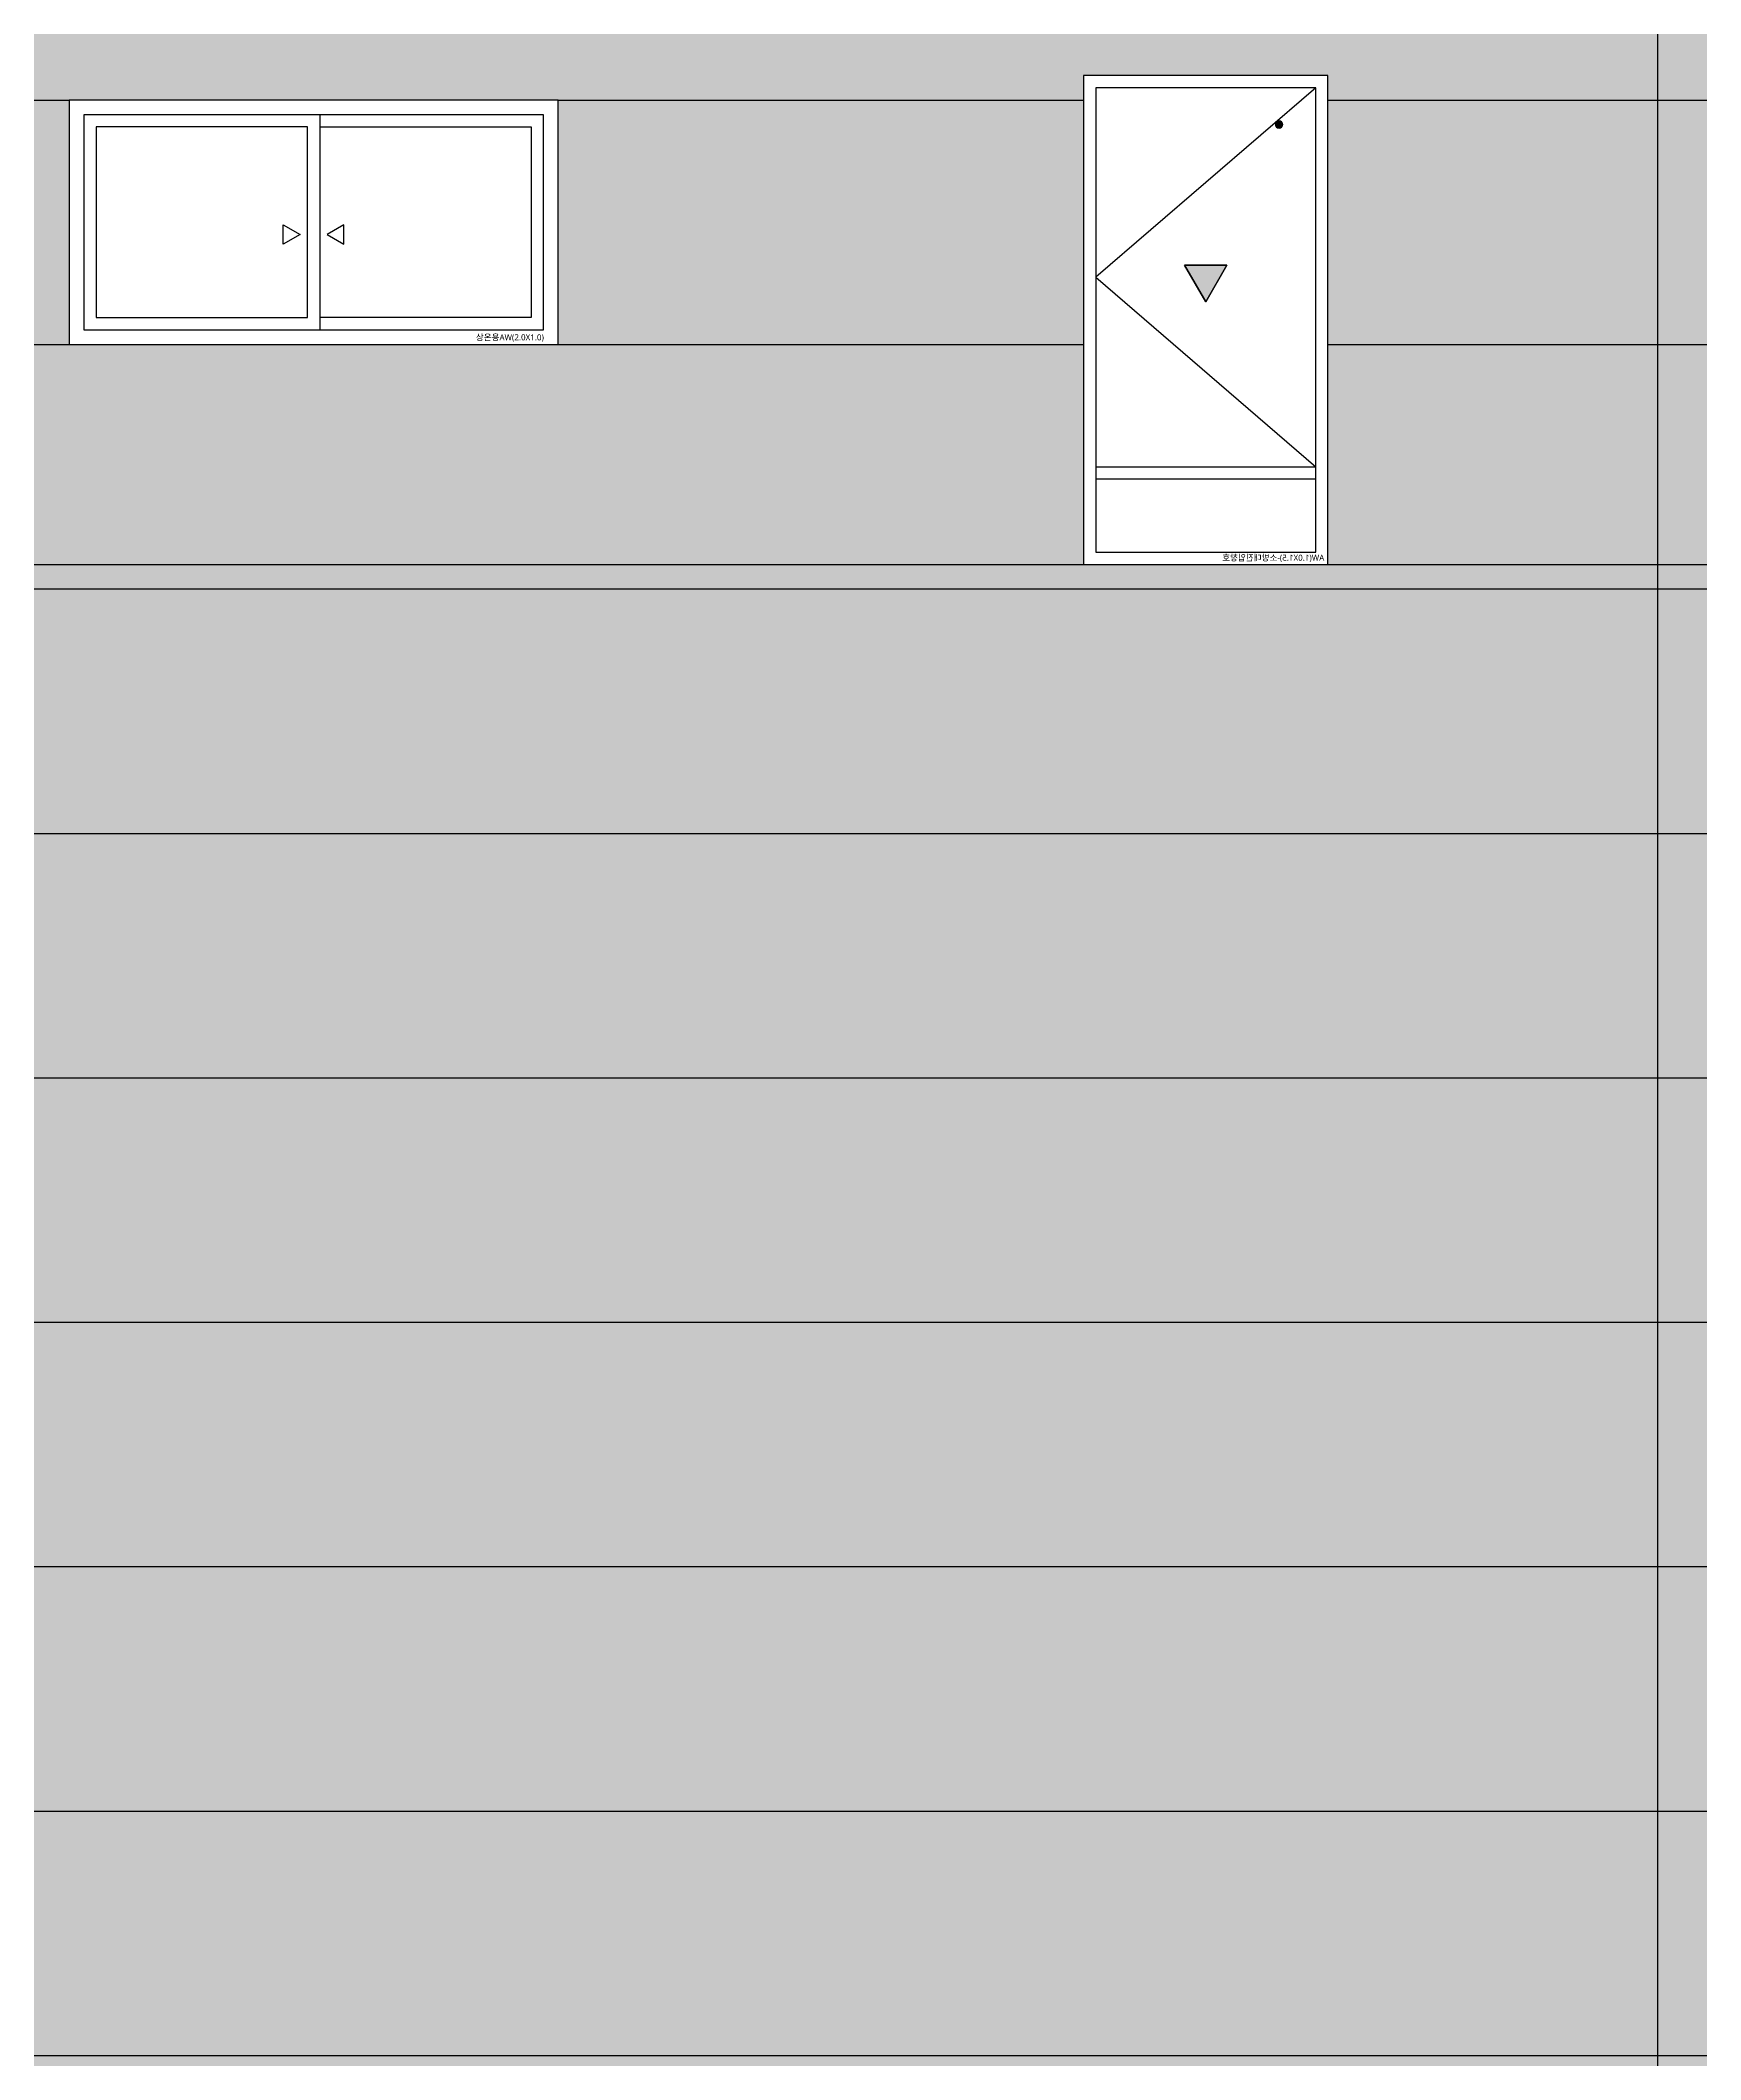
# Model space of a CAD drawing. Header units: millimetres. Extents: x 37653813 to 38677796, y 586285 to 874285.
# Drawn here: x 37962556 to 37969349, y 810526 to 818787 of the extents above; entities that cross this region are included whole.
import ezdxf

# ---------------------------------------------------------------- set-up
doc = ezdxf.new("R2010")
doc.units = ezdxf.units.MM
doc.header["$LTSCALE"] = 1000
doc.header["$MEASUREMENT"] = 0
doc.linetypes.add('-HID', pattern=[2.5, 1.5, -1])
doc.layers.get('0').update_dxf_attribs({"linetype": 'CONTINUOUS'})
doc.layers.get('Defpoints').update_dxf_attribs({"color": 161, "linetype": 'CONTINUOUS'})
for name, color, linetype in [('cen', 1, 'CONTINUOUS'), ('HAT-253', 253, 'CONTINUOUS'), ('HAT-BACK', 252, 'CONTINUOUS'), ('OPEN', 1, '-HID'), ('WID', 4, 'CONTINUOUS'), ('WIN-G', 252, 'CONTINUOUS'), ('먹-흰색 255', 255, 'CONTINUOUS')]:
    doc.layers.add(name, color=color, linetype=linetype)
doc.styles.add('나눔바른고딕', font='NanumBarunGothic.ttf')

# ---------------------------------------------------------------- blocks, each defined once
blk = doc.blocks.new('AW(2.0X1.0)')
at = {"ltscale": 1000}
blk.add_wipeout([(887455, -28823.2), (889455, -28823.2), (889455, -27823.2), (887455, -27823.2)], dxfattribs=at).dxf.layer = 'WID'
at = {"layer": 'WID', "ltscale": 1000}
blk.add_line((888480, -27883.2), (888480, -28763.2), dxfattribs=at)
for points in [[(887455, -28823.2), (889455, -28823.2), (889455, -27823.2), (887455, -27823.2)], [(887515, -28763.2), (889395, -28763.2), (889395, -27883.2), (887515, -27883.2)]]:
    blk.add_lwpolyline(points, close=True, dxfattribs=at)
at = {"layer": 'WIN-G'}
for points in [[(888430, -27933.2), (887565, -27933.2), (887565, -28713.2), (888430, -28713.2)], [(888330.7, -28333.2), (888400, -28373.2), (888330.7, -28413.2)], [(888579.3, -28333.2), (888510, -28373.2), (888579.3, -28413.2)]]:
    blk.add_lwpolyline(points, close=True, dxfattribs=at)
blk.add_lwpolyline([(888480, -27933.2), (889345, -27933.2), (889345, -28713.2), (888480, -28713.2)], dxfattribs=at)
at = {"layer": 'Defpoints', "style": '나눔바른고딕'}
blk.add_text('상온용AW(2.0X1.0)', height=25, dxfattribs=at).set_placement((889119, -28806.4))
blk = doc.blocks.new('AW_1.0X1.5_(소방)')
at = {"ltscale": 1000}
blk.add_wipeout([(1000, 2000), (0, 2000), (0, 0), (1000, 0)], dxfattribs=at).dxf.layer = 'WID'
h = blk.add_hatch(color=1)
h.dxf.hatch_style = 1
h.paths.add_polyline_path([(500, 1075), (586.6, 1225), (413.4, 1225)])
at = {"layer": 'HAT-BACK', "ltscale": 1000}
h = blk.add_hatch(color=253, dxfattribs=at)
h.dxf.hatch_style = 1
edge = h.paths.add_edge_path()
edge.add_arc((200, 1800), 15, 180, 540, ccw=False)
at = {"color": 1}
blk.add_lwpolyline([(500, 1075), (586.6, 1225), (413.4, 1225)], close=True, dxfattribs=at)
at = {"ltscale": 1000}
blk.add_lwpolyline([(500, 1075), (413.4, 1225), (586.6, 1225)], close=True, dxfattribs=at)
blk.add_circle((200, 1800), 15, dxfattribs=at)
at = {"layer": 'OPEN', "ltscale": 700}
blk.add_lwpolyline([(50, 1950), (950, 1175), (50, 400)], dxfattribs=at)
at = {"layer": 'WID', "ltscale": 1000}
for p, q in [((950, 400), (50, 400)), ((950, 350), (50, 350))]:
    blk.add_line(p, q, dxfattribs=at)
for points in [[(1000, 0), (0, 0), (0, 2000), (1000, 2000)], [(950, 50), (50, 50), (50, 1950), (950, 1950)]]:
    blk.add_lwpolyline(points, close=True, dxfattribs=at)
at = {"layer": 'Defpoints', "style": '나눔바른고딕'}
blk.add_text('AW(1.0X1.5)-소방대진입창호', height=25, dxfattribs=at).set_placement((14.8, 15.2))

msp = doc.modelspace()

# ---------------------------------------------------------------- hatches: boundary and pattern name
at = {"layer": '먹-흰색 255', "ltscale": 0.1}
h = msp.add_hatch(dxfattribs=at)
h.set_pattern_fill('DOTS', color=256, scale=3000)
h.paths.add_polyline_path([(37803499, 825442.5), (37969524, 825442.5), (37969524, 776642.5), (37803499, 776642.5)])

# ---------------------------------------------------------------- linework, layer by layer
at = {"layer": 'cen', "ltscale": 0.1}
msp.add_line((37969174, 749542.5), (37969174, 836435.4), dxfattribs=at)
at = {"layer": 'HAT-253', "ltscale": 0.1}
for points in [[(37803499, 818542.5), (37969524, 818542.5)], [(37803499, 817542.5), (37969524, 817542.5)], [(37803499, 816542.5), (37969524, 816542.5)], [(37803499, 815542.5), (37969524, 815542.5)], [(37803499, 814542.5), (37969524, 814542.5)], [(37803499, 813542.5), (37969524, 813542.5)], [(37803499, 812542.5), (37969524, 812542.5)], [(37803499, 811542.5), (37969524, 811542.5)], [(37803499, 810542.5), (37969524, 810542.5)]]:
    msp.add_lwpolyline(points, dxfattribs=at)

# ---------------------------------------------------------------- next in the draw order: block references
at = {"xscale": -1}
msp.add_blockref('AW_1.0X1.5_(소방)', (37967824, 816642.5), dxfattribs=at)
msp.add_blockref('AW(2.0X1.0)', (37075219, 846365.7))

# ---------------------------------------------------------------- next in the draw order: linework, layer by layer
at = {"layer": 'cen', "ltscale": 5}
msp.add_line((37725834.4, 816642.5), (37997018.4, 816642.5), dxfattribs=at)

doc.saveas('drawing.dxf')
